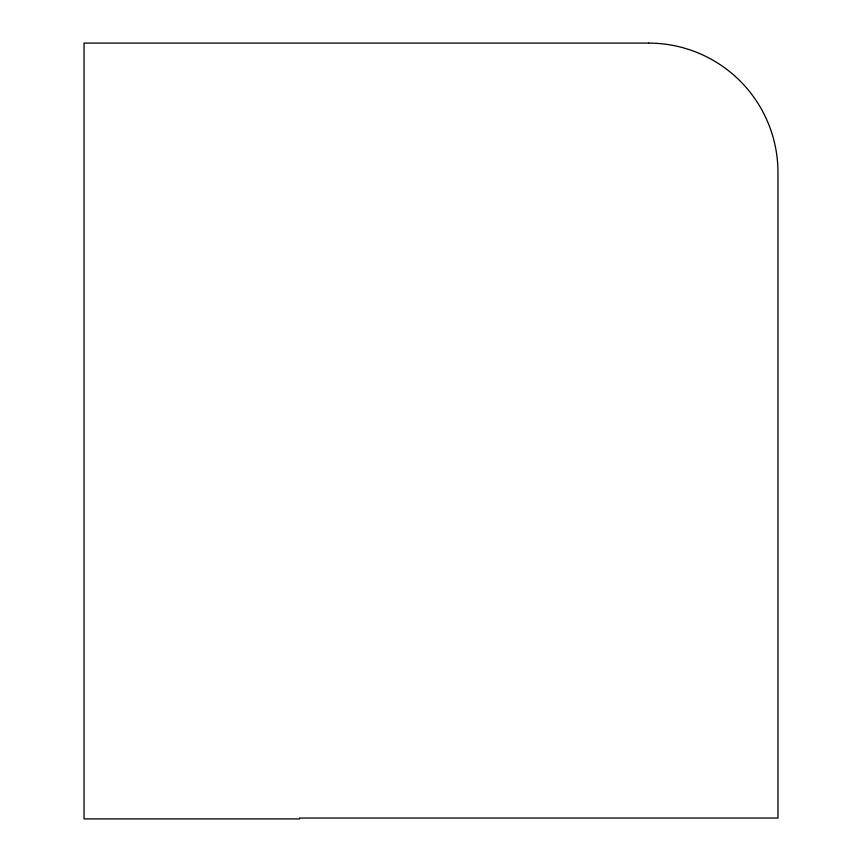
<?xml version="1.0" encoding="UTF-8"?>
<svg xmlns="http://www.w3.org/2000/svg" width="862" height="862" viewBox="0 0 862 862"><rect width="100%" height="100%" fill="white"/><g stroke="black" fill="none" stroke-linecap="round" stroke-linejoin="round"><path stroke-width="1.29" d="M648.655 43.1L84.045 43.1L84.045 818.9L299.545 818.9L299.545 818.038L777.955 818.038L777.955 172.4A129.3 129.3 0 0 0 648.655 43.1"/></g></svg>
